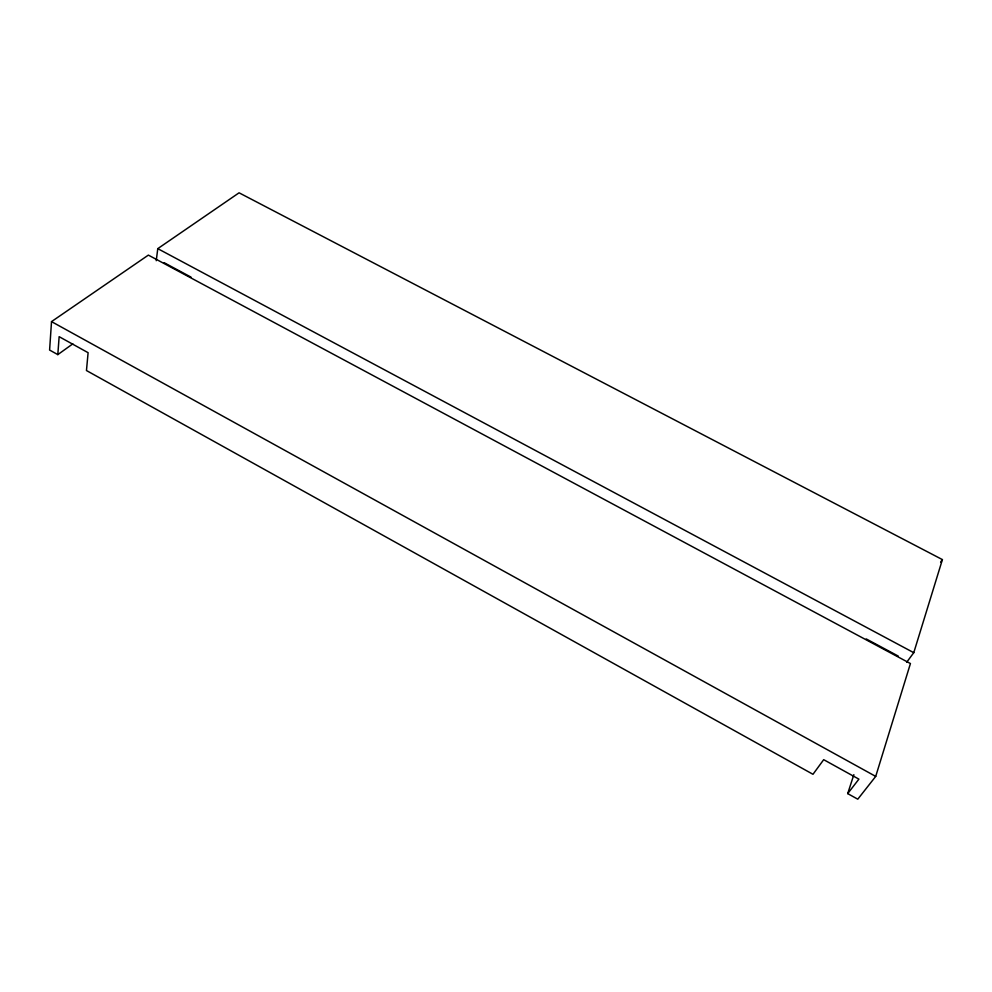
<?xml version="1.0" encoding="UTF-8"?>
<svg xmlns="http://www.w3.org/2000/svg" width="992" height="992" viewBox="0 0 992 992"><rect width="100%" height="100%" fill="white"/><g stroke="black" fill="none" stroke-linecap="round" stroke-linejoin="round"><path stroke-width="1.49" d="M853.864 774.653L847.701 793.6L857.782 799.192L875.713 776.401L910.433 663.549L148.366 255.105L51.522 321.619L49.6 350.052L57.821 354.615L72.813 343.864M57.821 354.615L59.136 336.672L88.102 352.693L86.465 370.537L812.981 774.293L823.695 759.674L858.898 779.142L847.701 793.6M156.24 260.71L157.778 248.645L239.072 192.808L942.4 559.6L913.768 652.686L906.651 662.284M940.614 562.104L942.4 559.6M157.778 248.645L913.768 652.686M164.213 262.744L191.034 277.128M866.239 638.935L898.268 656.096M51.522 321.619L875.713 776.401"/></g></svg>
